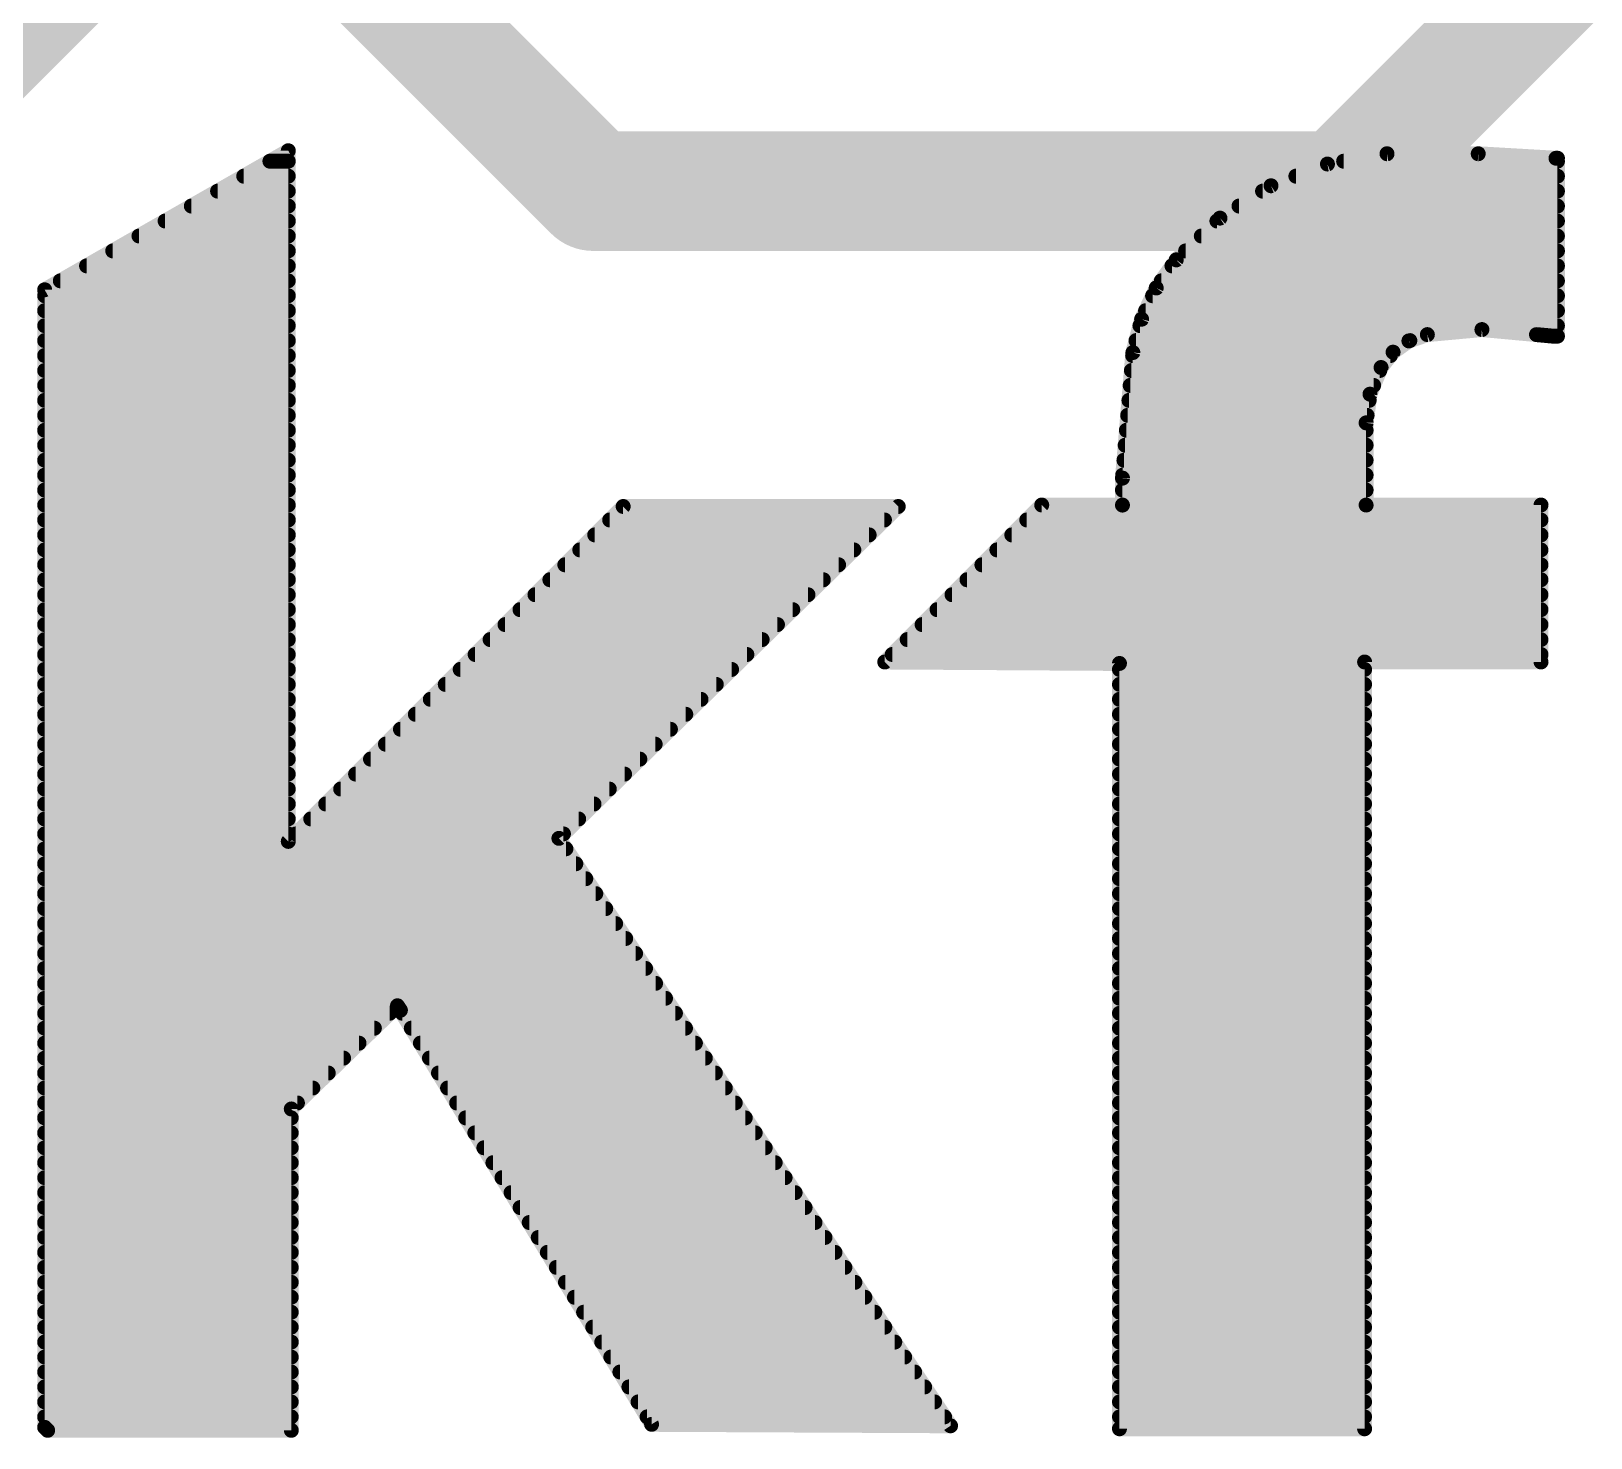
# Model space of a CAD drawing. Extents: x -6.3 to 44.5, y -10.2 to 43.3.
# Drawn here: x 23.81 to 26.46, y 38.522 to 40.912 of the extents above; entities that cross this region are included whole.
import ezdxf

# ---------------------------------------------------------------- set-up
doc = ezdxf.new("R2010")
doc.units = 0
doc.layers.add('21', color=41, linetype='CONTINUOUS')
doc.layers.add('22', color=40, linetype='CONTINUOUS')

msp = doc.modelspace()

# ---------------------------------------------------------------- linework, layer by layer
at = {"layer": '21', "const_width": 0.0254}
for points in [[(23.8328, 40.4724), (24.2468, 40.7086)], [(24.2468, 40.7086), (24.2468, 39.5351)], [(26.0125, 40.6861), (26.1137, 40.7035)], [(26.1137, 40.7035), (26.2687, 40.7035)], [(26.2687, 40.7035), (26.4008, 40.6959)], [(26.4008, 40.6959), (26.4033, 40.6959)], [(26.4033, 40.6959), (26.4033, 40.3936)], [(24.2156, 40.6908), (24.2468, 40.6908)], [(25.9166, 40.6491), (26.0125, 40.6861)], [(26.04, 40.6908), (26.4033, 40.6908)], [(24.1266, 40.64), (24.2468, 40.64)], [(24.1711, 40.6654), (24.2468, 40.6654)], [(25.8299, 40.5941), (25.9166, 40.6491)], [(25.9022, 40.64), (26.4033, 40.64)], [(25.9589, 40.6654), (26.4033, 40.6654)], [(24.082, 40.6146), (24.2468, 40.6146)], [(25.8622, 40.6146), (26.4033, 40.6146)], [(24.0375, 40.5892), (24.2468, 40.5892)], [(25.7556, 40.5232), (25.8299, 40.5941)], [(25.8247, 40.5892), (26.4033, 40.5892)], [(23.993, 40.5638), (24.2468, 40.5638)], [(25.7981, 40.5638), (26.4033, 40.5638)], [(23.9485, 40.5384), (24.2468, 40.5384)], [(25.7715, 40.5384), (26.4033, 40.5384)], [(23.904, 40.513), (24.2468, 40.513)], [(25.7216, 40.4755), (25.7556, 40.5232)], [(25.7483, 40.513), (26.4033, 40.513)], [(23.8594, 40.4876), (24.2468, 40.4876)], [(25.7302, 40.4876), (26.4033, 40.4876)], [(23.8328, 38.5394), (23.8328, 40.4724)], [(23.8328, 40.4622), (24.2468, 40.4622)], [(25.6967, 40.4224), (25.7216, 40.4755)], [(25.7154, 40.4622), (26.4033, 40.4622)], [(23.8328, 40.4368), (24.2468, 40.4368)], [(25.7035, 40.4368), (26.4033, 40.4368)], [(23.8328, 40.4114), (24.2468, 40.4114)], [(25.6819, 40.3657), (25.6967, 40.4224)], [(25.6939, 40.4114), (26.4033, 40.4114)], [(26.275, 40.4048), (26.1823, 40.3962)], [(26.3677, 40.3962), (26.275, 40.4048)], [(23.8328, 40.386), (24.2468, 40.386)], [(25.6872, 40.386), (26.1525, 40.386)], [(26.151, 40.3855), (26.124, 40.3663)], [(26.1823, 40.3962), (26.151, 40.3855)], [(26.3957, 40.3936), (26.3677, 40.3962)], [(26.4033, 40.3936), (26.3957, 40.3936)], [(23.8328, 40.3606), (24.2468, 40.3606)], [(25.6642, 40.1523), (25.6819, 40.3657)], [(25.6815, 40.3606), (26.1195, 40.3606)], [(26.124, 40.3663), (26.1036, 40.3403)], [(23.8328, 40.3352), (24.2468, 40.3352)], [(25.6794, 40.3352), (26.1015, 40.3352)], [(26.1036, 40.3403), (26.0848, 40.2949)], [(23.8328, 40.3098), (24.2468, 40.3098)], [(25.6773, 40.3098), (26.091, 40.3098)], [(26.0848, 40.2949), (26.0782, 40.2463)], [(23.8328, 40.2844), (24.2468, 40.2844)], [(25.6752, 40.2844), (26.0834, 40.2844)], [(23.8328, 40.259), (24.2468, 40.259)], [(25.673, 40.259), (26.0799, 40.259)], [(26.0782, 40.2463), (26.0782, 40.1066)], [(23.8328, 40.2336), (24.2468, 40.2336)], [(25.6709, 40.2336), (26.0782, 40.2336)], [(23.8328, 40.2082), (24.2468, 40.2082)], [(25.6688, 40.2082), (26.0782, 40.2082)], [(23.8328, 40.1828), (24.2468, 40.1828)], [(25.6667, 40.1828), (26.0782, 40.1828)], [(23.8328, 40.1574), (24.2468, 40.1574)], [(25.6642, 40.1066), (25.6642, 40.1523)], [(25.6646, 40.1574), (26.0782, 40.1574)], [(23.8328, 40.132), (24.2468, 40.132)], [(25.6642, 40.132), (26.0782, 40.132)], [(23.8328, 40.1066), (24.2468, 40.1066)], [(24.2468, 39.5351), (24.8158, 40.1041)], [(25.2832, 40.1041), (24.7066, 39.5402)], [(24.8158, 40.1041), (25.2832, 40.1041)], [(25.2603, 39.8399), (25.527, 40.1066)], [(25.527, 40.1066), (25.6642, 40.1066)], [(25.6642, 40.1066), (26.0782, 40.1066)], [(26.0782, 40.1066), (26.3754, 40.1066)], [(26.3754, 40.1066), (26.3754, 39.8399)], [(23.8328, 40.0812), (24.2468, 40.0812)], [(24.7929, 40.0812), (25.2598, 40.0812)], [(25.5016, 40.0812), (26.3754, 40.0812)], [(23.8328, 40.0558), (24.2468, 40.0558)], [(23.8328, 40.0304), (24.2468, 40.0304)], [(24.7421, 40.0304), (25.2078, 40.0304)], [(24.7675, 40.0558), (25.2338, 40.0558)], [(25.4508, 40.0304), (26.3754, 40.0304)], [(25.4762, 40.0558), (26.3754, 40.0558)], [(23.8328, 40.005), (24.2468, 40.005)], [(24.7167, 40.005), (25.1819, 40.005)], [(25.4254, 40.005), (26.3754, 40.005)], [(23.8328, 39.9796), (24.2468, 39.9796)], [(24.6913, 39.9796), (25.1559, 39.9796)], [(25.4, 39.9796), (26.3754, 39.9796)], [(23.8328, 39.9542), (24.2468, 39.9542)], [(24.6659, 39.9542), (25.1299, 39.9542)], [(25.3746, 39.9542), (26.3754, 39.9542)], [(23.8328, 39.9288), (24.2468, 39.9288)], [(24.6405, 39.9288), (25.104, 39.9288)], [(25.3492, 39.9288), (26.3754, 39.9288)], [(23.8328, 39.9034), (24.2468, 39.9034)], [(24.6151, 39.9034), (25.078, 39.9034)], [(25.3238, 39.9034), (26.3754, 39.9034)], [(23.8328, 39.878), (24.2468, 39.878)], [(24.5897, 39.878), (25.052, 39.878)], [(25.2984, 39.878), (26.3754, 39.878)], [(23.8328, 39.8526), (24.2468, 39.8526)], [(24.5643, 39.8526), (25.026, 39.8526)], [(25.273, 39.8526), (26.3754, 39.8526)], [(23.8328, 39.8272), (24.2468, 39.8272)], [(24.5389, 39.8272), (25.0001, 39.8272)], [(25.6591, 39.8374), (25.2603, 39.8399)], [(25.6591, 38.5369), (25.6591, 39.8374)], [(25.6591, 39.8272), (26.0756, 39.8272)], [(26.3754, 39.8399), (26.0756, 39.8399)], [(26.0756, 39.8399), (26.0756, 38.5369)], [(23.8328, 39.8018), (24.2468, 39.8018)], [(24.5135, 39.8018), (24.9741, 39.8018)], [(25.6591, 39.8018), (26.0756, 39.8018)], [(23.8328, 39.7764), (24.2468, 39.7764)], [(24.4881, 39.7764), (24.9481, 39.7764)], [(25.6591, 39.7764), (26.0756, 39.7764)], [(23.8328, 39.751), (24.2468, 39.751)], [(24.4627, 39.751), (24.9222, 39.751)], [(25.6591, 39.751), (26.0756, 39.751)], [(23.8328, 39.7256), (24.2468, 39.7256)], [(24.4373, 39.7256), (24.8962, 39.7256)], [(25.6591, 39.7256), (26.0756, 39.7256)], [(23.8328, 39.7002), (24.2468, 39.7002)], [(24.4119, 39.7002), (24.8702, 39.7002)], [(25.6591, 39.7002), (26.0756, 39.7002)], [(23.8328, 39.6748), (24.2468, 39.6748)], [(24.3865, 39.6748), (24.8442, 39.6748)], [(25.6591, 39.6748), (26.0756, 39.6748)], [(23.8328, 39.6494), (24.2468, 39.6494)], [(24.3611, 39.6494), (24.8183, 39.6494)], [(25.6591, 39.6494), (26.0756, 39.6494)], [(23.8328, 39.624), (24.2468, 39.624)], [(24.3357, 39.624), (24.7923, 39.624)], [(25.6591, 39.624), (26.0756, 39.624)], [(23.8328, 39.5986), (24.2468, 39.5986)], [(24.3103, 39.5986), (24.7663, 39.5986)], [(25.6591, 39.5986), (26.0756, 39.5986)], [(23.8328, 39.5732), (24.2468, 39.5732)], [(24.2849, 39.5732), (24.7403, 39.5732)], [(25.6591, 39.5732), (26.0756, 39.5732)], [(23.8328, 39.5478), (24.2468, 39.5478)], [(24.2595, 39.5478), (24.7144, 39.5478)], [(24.7066, 39.5402), (25.3721, 38.542)], [(25.6591, 39.5478), (26.0756, 39.5478)], [(23.8328, 39.5224), (24.7185, 39.5224)], [(25.6591, 39.5224), (26.0756, 39.5224)], [(23.8328, 39.497), (24.7354, 39.497)], [(25.6591, 39.497), (26.0756, 39.497)], [(23.8328, 39.4716), (24.7523, 39.4716)], [(25.6591, 39.4716), (26.0756, 39.4716)], [(23.8328, 39.4462), (24.7693, 39.4462)], [(23.8328, 39.4208), (24.7862, 39.4208)], [(25.6591, 39.4462), (26.0756, 39.4462)], [(25.6591, 39.4208), (26.0756, 39.4208)], [(23.8328, 39.3954), (24.8031, 39.3954)], [(25.6591, 39.3954), (26.0756, 39.3954)], [(23.8328, 39.37), (24.8201, 39.37)], [(25.6591, 39.37), (26.0756, 39.37)], [(23.8328, 39.3446), (24.837, 39.3446)], [(25.6591, 39.3446), (26.0756, 39.3446)], [(23.8328, 39.3192), (24.8539, 39.3192)], [(25.6591, 39.3192), (26.0756, 39.3192)], [(23.8328, 39.2938), (24.8709, 39.2938)], [(25.6591, 39.2938), (26.0756, 39.2938)], [(23.8328, 39.2684), (24.8878, 39.2684)], [(25.6591, 39.2684), (26.0756, 39.2684)], [(23.8328, 39.243), (24.4192, 39.243)], [(24.4323, 39.2557), (24.2519, 39.0804)], [(24.4373, 39.2481), (24.4323, 39.2557)], [(24.8641, 38.5445), (24.4373, 39.2481)], [(24.4404, 39.243), (24.9047, 39.243)], [(25.6591, 39.243), (26.0756, 39.243)], [(23.8328, 39.2176), (24.3931, 39.2176)], [(24.4558, 39.2176), (24.9217, 39.2176)], [(25.6591, 39.2176), (26.0756, 39.2176)], [(23.8328, 39.1922), (24.367, 39.1922)], [(24.4712, 39.1922), (24.9386, 39.1922)], [(25.6591, 39.1922), (26.0756, 39.1922)], [(23.8328, 39.1668), (24.3408, 39.1668)], [(24.4866, 39.1668), (24.9555, 39.1668)], [(25.6591, 39.1668), (26.0756, 39.1668)], [(23.8328, 39.1414), (24.3147, 39.1414)], [(24.502, 39.1414), (24.9725, 39.1414)], [(25.6591, 39.1414), (26.0756, 39.1414)], [(23.8328, 39.116), (24.2885, 39.116)], [(24.5174, 39.116), (24.9894, 39.116)], [(25.6591, 39.116), (26.0756, 39.116)], [(23.8328, 39.0906), (24.2624, 39.0906)], [(24.2519, 39.0804), (24.2519, 38.5343)], [(24.5328, 39.0906), (25.0063, 39.0906)], [(25.6591, 39.0906), (26.0756, 39.0906)], [(23.8328, 39.0652), (24.2519, 39.0652)], [(24.5482, 39.0652), (25.0233, 39.0652)], [(25.6591, 39.0652), (26.0756, 39.0652)], [(23.8328, 39.0398), (24.2519, 39.0398)], [(24.5637, 39.0398), (25.0402, 39.0398)], [(25.6591, 39.0398), (26.0756, 39.0398)], [(23.8328, 39.0144), (24.2519, 39.0144)], [(24.5791, 39.0144), (25.0572, 39.0144)], [(25.6591, 39.0144), (26.0756, 39.0144)], [(23.8328, 38.989), (24.2519, 38.989)], [(24.5945, 38.989), (25.0741, 38.989)], [(25.6591, 38.989), (26.0756, 38.989)], [(23.8328, 38.9636), (24.2519, 38.9636)], [(24.6099, 38.9636), (25.091, 38.9636)], [(25.6591, 38.9636), (26.0756, 38.9636)], [(23.8328, 38.9382), (24.2519, 38.9382)], [(24.6253, 38.9382), (25.108, 38.9382)], [(25.6591, 38.9382), (26.0756, 38.9382)], [(23.8328, 38.9128), (24.2519, 38.9128)], [(24.6407, 38.9128), (25.1249, 38.9128)], [(25.6591, 38.9128), (26.0756, 38.9128)], [(23.8328, 38.8874), (24.2519, 38.8874)], [(24.6561, 38.8874), (25.1418, 38.8874)], [(25.6591, 38.8874), (26.0756, 38.8874)], [(23.8328, 38.862), (24.2519, 38.862)], [(24.6715, 38.862), (25.1588, 38.862)], [(25.6591, 38.862), (26.0756, 38.862)], [(23.8328, 38.8366), (24.2519, 38.8366)], [(23.8328, 38.8112), (24.2519, 38.8112)], [(24.6869, 38.8366), (25.1757, 38.8366)], [(24.7023, 38.8112), (25.1926, 38.8112)], [(25.6591, 38.8366), (26.0756, 38.8366)], [(25.6591, 38.8112), (26.0756, 38.8112)], [(23.8328, 38.7858), (24.2519, 38.7858)], [(24.7177, 38.7858), (25.2096, 38.7858)], [(25.6591, 38.7858), (26.0756, 38.7858)], [(23.8328, 38.7604), (24.2519, 38.7604)], [(24.7331, 38.7604), (25.2265, 38.7604)], [(25.6591, 38.7604), (26.0756, 38.7604)], [(23.8328, 38.735), (24.2519, 38.735)], [(24.7485, 38.735), (25.2434, 38.735)], [(25.6591, 38.735), (26.0756, 38.735)], [(23.8328, 38.7096), (24.2519, 38.7096)], [(24.764, 38.7096), (25.2604, 38.7096)], [(25.6591, 38.7096), (26.0756, 38.7096)], [(23.8328, 38.6842), (24.2519, 38.6842)], [(24.7794, 38.6842), (25.2773, 38.6842)], [(25.6591, 38.6842), (26.0756, 38.6842)], [(23.8328, 38.6588), (24.2519, 38.6588)], [(24.7948, 38.6588), (25.2942, 38.6588)], [(25.6591, 38.6588), (26.0756, 38.6588)], [(23.8328, 38.6334), (24.2519, 38.6334)], [(24.8102, 38.6334), (25.3112, 38.6334)], [(25.6591, 38.6334), (26.0756, 38.6334)], [(23.8328, 38.608), (24.2519, 38.608)], [(24.8256, 38.608), (25.3281, 38.608)], [(25.6591, 38.608), (26.0756, 38.608)], [(23.8328, 38.5826), (24.2519, 38.5826)], [(24.841, 38.5826), (25.345, 38.5826)], [(25.6591, 38.5826), (26.0756, 38.5826)], [(23.8328, 38.5572), (24.2519, 38.5572)], [(24.8564, 38.5572), (25.362, 38.5572)], [(25.6591, 38.5572), (26.0756, 38.5572)], [(23.8379, 38.5343), (23.8328, 38.5394)], [(24.2519, 38.5343), (23.8379, 38.5343)], [(25.3721, 38.542), (24.8641, 38.5445)], [(26.0756, 38.5369), (25.6591, 38.5369)]]:
    msp.add_lwpolyline(points, dxfattribs=at)
at = {"layer": '21', "const_width": 0.0127}
for points in [[(24.2532, 40.7086, 1), (24.2404, 40.7086)], [(24.2499, 40.7031, 1), (24.2437, 40.7141)], [(26.1137, 40.7099, 1), (26.1137, 40.6972)], [(26.1148, 40.6972, 1), (26.1126, 40.7098)], [(26.2691, 40.7098, 1), (26.2683, 40.6972)], [(26.2687, 40.6972, 1), (26.2687, 40.7099)], [(26.4008, 40.7022, 1), (26.4008, 40.6896)], [(26.4097, 40.6959, 1), (26.397, 40.6959)], [(26.4004, 40.6896, 1), (26.4012, 40.7022)], [(26.4033, 40.6896, 1), (26.4033, 40.7022)], [(24.2156, 40.6972, 1), (24.2156, 40.6845)], [(24.2468, 40.6845, 1), (24.2468, 40.6972)], [(26.0114, 40.6923, 1), (26.0136, 40.6798)], [(26.0148, 40.6801, 1), (26.0102, 40.692)], [(26.04, 40.6972, 1), (26.04, 40.6845)], [(26.4033, 40.6845, 1), (26.4033, 40.6972)], [(24.1266, 40.6463, 1), (24.1266, 40.6337)], [(24.1711, 40.6718, 1), (24.1711, 40.6591)], [(24.2468, 40.6591, 1), (24.2468, 40.6718)], [(24.2468, 40.6337, 1), (24.2468, 40.6463)], [(25.9022, 40.6463, 1), (25.9022, 40.6337)], [(25.9144, 40.6551, 1), (25.9189, 40.6432)], [(25.92, 40.6438, 1), (25.9132, 40.6545)], [(25.9589, 40.6718, 1), (25.9589, 40.6591)], [(26.4033, 40.6591, 1), (26.4033, 40.6718)], [(26.4033, 40.6337, 1), (26.4033, 40.6463)], [(24.082, 40.621, 1), (24.082, 40.6083)], [(24.2468, 40.6083, 1), (24.2468, 40.621)], [(25.8622, 40.621, 1), (25.8622, 40.6083)], [(26.4033, 40.6083, 1), (26.4033, 40.621)], [(24.0375, 40.5956, 1), (24.0375, 40.5829)], [(24.2468, 40.5829, 1), (24.2468, 40.5956)], [(25.8247, 40.5956, 1), (25.8247, 40.5829)], [(25.8265, 40.5995, 1), (25.8333, 40.5888)], [(25.8343, 40.5895, 1), (25.8255, 40.5987)], [(26.4033, 40.5829, 1), (26.4033, 40.5956)], [(23.993, 40.5701, 1), (23.993, 40.5575)], [(24.2468, 40.5575, 1), (24.2468, 40.5701)], [(25.7981, 40.5701, 1), (25.7981, 40.5575)], [(26.4033, 40.5575, 1), (26.4033, 40.5701)], [(23.9485, 40.5448, 1), (23.9485, 40.5321)], [(24.2468, 40.5321, 1), (24.2468, 40.5448)], [(25.7715, 40.5448, 1), (25.7715, 40.5321)], [(26.4033, 40.5321, 1), (26.4033, 40.5448)], [(23.904, 40.5194, 1), (23.904, 40.5067)], [(24.2468, 40.5067, 1), (24.2468, 40.5194)], [(25.7483, 40.5194, 1), (25.7483, 40.5067)], [(25.7512, 40.5278, 1), (25.76, 40.5186)], [(25.7608, 40.5195, 1), (25.7504, 40.5269)], [(26.4033, 40.5067, 1), (26.4033, 40.5194)], [(23.8594, 40.4939, 1), (23.8594, 40.4813)], [(24.2468, 40.4813, 1), (24.2468, 40.4939)], [(25.7302, 40.4939, 1), (25.7302, 40.4813)], [(26.4033, 40.4813, 1), (26.4033, 40.4939)], [(23.8392, 40.4724, 1), (23.8265, 40.4724)], [(23.8297, 40.4779, 1), (23.8359, 40.4669)], [(23.8328, 40.4686, 1), (23.8328, 40.4559)], [(24.2468, 40.4559, 1), (24.2468, 40.4686)], [(25.7154, 40.4686, 1), (25.7154, 40.4559)], [(25.7164, 40.4792, 1), (25.7268, 40.4718)], [(25.7273, 40.4728, 1), (25.7158, 40.4782)], [(26.4033, 40.4559, 1), (26.4033, 40.4686)], [(23.8328, 40.4432, 1), (23.8328, 40.4305)], [(24.2468, 40.4305, 1), (24.2468, 40.4432)], [(25.7035, 40.4432, 1), (25.7035, 40.4305)], [(26.4033, 40.4305, 1), (26.4033, 40.4432)], [(23.8328, 40.4177, 1), (23.8328, 40.4051)], [(24.2468, 40.4051, 1), (24.2468, 40.4177)], [(25.6939, 40.4177, 1), (25.6939, 40.4051)], [(25.691, 40.4251, 1), (25.7025, 40.4197)], [(25.7029, 40.4208, 1), (25.6906, 40.424)], [(26.2756, 40.4111, 1), (26.2744, 40.3985)], [(26.2756, 40.3985, 1), (26.2744, 40.4111)], [(26.4033, 40.4051, 1), (26.4033, 40.4177)], [(23.8328, 40.3924, 1), (23.8328, 40.3797)], [(24.2468, 40.3797, 1), (24.2468, 40.3924)], [(25.6872, 40.3924, 1), (25.6872, 40.3797)], [(26.1489, 40.3915, 1), (26.153, 40.3795)], [(26.1547, 40.3803, 1), (26.1473, 40.3907)], [(26.1525, 40.3797, 1), (26.1525, 40.3924)], [(26.1817, 40.4025, 1), (26.1829, 40.3899)], [(26.1844, 40.3902, 1), (26.1802, 40.4022)], [(26.3683, 40.4025, 1), (26.3671, 40.3899)], [(26.3671, 40.3899, 1), (26.3683, 40.4025)], [(26.3957, 40.3999, 1), (26.3957, 40.3873)], [(26.3951, 40.3873, 1), (26.3963, 40.3999)], [(26.397, 40.3936, 1), (26.4097, 40.3936)], [(26.4033, 40.3873, 1), (26.4033, 40.3999)], [(23.8328, 40.367, 1), (23.8328, 40.3543)], [(24.2468, 40.3543, 1), (24.2468, 40.367)], [(25.6815, 40.367, 1), (25.6815, 40.3543)], [(25.6882, 40.3652, 1), (25.6756, 40.3662)], [(25.6758, 40.3673, 1), (25.688, 40.3641)], [(26.1203, 40.3715, 1), (26.1277, 40.3612)], [(26.129, 40.3624, 1), (26.119, 40.3703)], [(26.1195, 40.3543, 1), (26.1195, 40.367)], [(23.8328, 40.3415, 1), (23.8328, 40.3289)], [(24.2468, 40.3289, 1), (24.2468, 40.3415)], [(25.6794, 40.3415, 1), (25.6794, 40.3289)], [(26.0986, 40.3442, 1), (26.1086, 40.3364)], [(26.1095, 40.3379, 1), (26.0977, 40.3427)], [(26.1015, 40.3289, 1), (26.1015, 40.3415)], [(23.8328, 40.3162, 1), (23.8328, 40.3035)], [(24.2468, 40.3035, 1), (24.2468, 40.3162)], [(25.6773, 40.3162, 1), (25.6773, 40.3035)], [(26.0911, 40.2941, 1), (26.0785, 40.2958)], [(26.091, 40.3035, 1), (26.091, 40.3162)], [(23.8328, 40.2908, 1), (23.8328, 40.2781)], [(24.2468, 40.2781, 1), (24.2468, 40.2908)], [(25.6752, 40.2908, 1), (25.6752, 40.2781)], [(26.079, 40.2974, 1), (26.0907, 40.2925)], [(26.0834, 40.2781, 1), (26.0834, 40.2908)], [(23.8328, 40.2653, 1), (23.8328, 40.2527)], [(24.2468, 40.2527, 1), (24.2468, 40.2653)], [(25.673, 40.2653, 1), (25.673, 40.2527)], [(26.0846, 40.2463, 1), (26.0719, 40.2463)], [(26.0799, 40.2527, 1), (26.0799, 40.2653)], [(23.8328, 40.24, 1), (23.8328, 40.2273)], [(24.2468, 40.2273, 1), (24.2468, 40.24)], [(25.6709, 40.24, 1), (25.6709, 40.2273)], [(26.0719, 40.2472, 1), (26.0845, 40.2454)], [(26.0782, 40.2273, 1), (26.0782, 40.24)], [(23.8328, 40.2146, 1), (23.8328, 40.2019)], [(24.2468, 40.2019, 1), (24.2468, 40.2146)], [(25.6688, 40.2146, 1), (25.6688, 40.2019)], [(26.0782, 40.2019, 1), (26.0782, 40.2146)], [(23.8328, 40.1891, 1), (23.8328, 40.1765)], [(24.2468, 40.1765, 1), (24.2468, 40.1891)], [(25.6667, 40.1891, 1), (25.6667, 40.1765)], [(26.0782, 40.1765, 1), (26.0782, 40.1891)], [(23.8328, 40.1638, 1), (23.8328, 40.1511)], [(24.2468, 40.1511, 1), (24.2468, 40.1638)], [(25.6706, 40.1523, 1), (25.6578, 40.1523)], [(25.6579, 40.1528, 1), (25.6705, 40.1518)], [(25.6646, 40.1638, 1), (25.6646, 40.1511)], [(26.0782, 40.1511, 1), (26.0782, 40.1638)], [(23.8328, 40.1384, 1), (23.8328, 40.1257)], [(24.2468, 40.1257, 1), (24.2468, 40.1384)], [(25.6642, 40.1384, 1), (25.6642, 40.1257)], [(26.0782, 40.1257, 1), (26.0782, 40.1384)], [(23.8328, 40.1129, 1), (23.8328, 40.1003)], [(24.2468, 40.1003, 1), (24.2468, 40.1129)], [(24.8158, 40.1105, 1), (24.8158, 40.0978)], [(24.8203, 40.0996, 1), (24.8113, 40.1086)], [(25.2876, 40.0996, 1), (25.2788, 40.1086)], [(25.2832, 40.0978, 1), (25.2832, 40.1105)], [(25.527, 40.1129, 1), (25.527, 40.1003)], [(25.5315, 40.1021, 1), (25.5225, 40.1111)], [(25.6642, 40.1129, 1), (25.6642, 40.1003)], [(25.6578, 40.1066, 1), (25.6706, 40.1066)], [(25.6642, 40.1003, 1), (25.6642, 40.1129)], [(26.0782, 40.1129, 1), (26.0782, 40.1003)], [(26.0719, 40.1066, 1), (26.0846, 40.1066)], [(26.0782, 40.1003, 1), (26.0782, 40.1129)], [(26.3818, 40.1066, 1), (26.3691, 40.1066)], [(26.3754, 40.1003, 1), (26.3754, 40.1129)], [(23.8328, 40.0876, 1), (23.8328, 40.0749)], [(24.2468, 40.0749, 1), (24.2468, 40.0876)], [(24.7929, 40.0876, 1), (24.7929, 40.0749)], [(25.2598, 40.0749, 1), (25.2598, 40.0876)], [(25.5016, 40.0876, 1), (25.5016, 40.0749)], [(26.3754, 40.0749, 1), (26.3754, 40.0876)], [(23.8328, 40.0622, 1), (23.8328, 40.0495)], [(23.8328, 40.0367, 1), (23.8328, 40.0241)], [(24.2468, 40.0495, 1), (24.2468, 40.0622)], [(24.2468, 40.0241, 1), (24.2468, 40.0367)], [(24.7421, 40.0367, 1), (24.7421, 40.0241)], [(24.7675, 40.0622, 1), (24.7675, 40.0495)], [(25.2078, 40.0241, 1), (25.2078, 40.0367)], [(25.2338, 40.0495, 1), (25.2338, 40.0622)], [(25.4508, 40.0367, 1), (25.4508, 40.0241)], [(25.4762, 40.0622, 1), (25.4762, 40.0495)], [(26.3754, 40.0495, 1), (26.3754, 40.0622)], [(26.3754, 40.0241, 1), (26.3754, 40.0367)], [(23.8328, 40.0114, 1), (23.8328, 39.9987)], [(24.2468, 39.9987, 1), (24.2468, 40.0114)], [(24.7167, 40.0114, 1), (24.7167, 39.9987)], [(25.1819, 39.9987, 1), (25.1819, 40.0114)], [(25.4254, 40.0114, 1), (25.4254, 39.9987)], [(26.3754, 39.9987, 1), (26.3754, 40.0114)], [(23.8328, 39.986, 1), (23.8328, 39.9733)], [(24.2468, 39.9733, 1), (24.2468, 39.986)], [(24.6913, 39.986, 1), (24.6913, 39.9733)], [(25.1559, 39.9733, 1), (25.1559, 39.986)], [(25.4, 39.986, 1), (25.4, 39.9733)], [(26.3754, 39.9733, 1), (26.3754, 39.986)], [(23.8328, 39.9605, 1), (23.8328, 39.9479)], [(24.2468, 39.9479, 1), (24.2468, 39.9605)], [(24.6659, 39.9605, 1), (24.6659, 39.9479)], [(25.1299, 39.9479, 1), (25.1299, 39.9605)], [(25.3746, 39.9605, 1), (25.3746, 39.9479)], [(26.3754, 39.9479, 1), (26.3754, 39.9605)], [(23.8328, 39.9352, 1), (23.8328, 39.9225)], [(24.2468, 39.9225, 1), (24.2468, 39.9352)], [(24.6405, 39.9352, 1), (24.6405, 39.9225)], [(25.104, 39.9225, 1), (25.104, 39.9352)], [(25.3492, 39.9352, 1), (25.3492, 39.9225)], [(26.3754, 39.9225, 1), (26.3754, 39.9352)], [(23.8328, 39.9098, 1), (23.8328, 39.8971)], [(24.2468, 39.8971, 1), (24.2468, 39.9098)], [(24.6151, 39.9098, 1), (24.6151, 39.8971)], [(25.078, 39.8971, 1), (25.078, 39.9098)], [(25.3238, 39.9098, 1), (25.3238, 39.8971)], [(26.3754, 39.8971, 1), (26.3754, 39.9098)], [(23.8328, 39.8843, 1), (23.8328, 39.8717)], [(24.2468, 39.8717, 1), (24.2468, 39.8843)], [(24.5897, 39.8843, 1), (24.5897, 39.8717)], [(25.052, 39.8717, 1), (25.052, 39.8843)], [(25.2984, 39.8843, 1), (25.2984, 39.8717)], [(26.3754, 39.8717, 1), (26.3754, 39.8843)], [(23.8328, 39.859, 1), (23.8328, 39.8463)], [(24.2468, 39.8463, 1), (24.2468, 39.859)], [(24.5643, 39.859, 1), (24.5643, 39.8463)], [(25.026, 39.8463, 1), (25.026, 39.859)], [(25.273, 39.859, 1), (25.273, 39.8463)], [(26.3754, 39.8463, 1), (26.3754, 39.859)], [(23.8328, 39.8336, 1), (23.8328, 39.8209)], [(24.2468, 39.8209, 1), (24.2468, 39.8336)], [(24.5389, 39.8336, 1), (24.5389, 39.8209)], [(25.0001, 39.8209, 1), (25.0001, 39.8336)], [(25.2603, 39.8462, 1), (25.2603, 39.8336)], [(25.2558, 39.8444, 1), (25.2648, 39.8354)], [(25.6655, 39.8374, 1), (25.6528, 39.8374)], [(25.6591, 39.8336, 1), (25.6591, 39.8209)], [(25.6591, 39.8311, 1), (25.6591, 39.8437)], [(26.0756, 39.8462, 1), (26.0756, 39.8336)], [(26.082, 39.8399, 1), (26.0693, 39.8399)], [(26.0756, 39.8209, 1), (26.0756, 39.8336)], [(26.3691, 39.8399, 1), (26.3818, 39.8399)], [(26.3754, 39.8336, 1), (26.3754, 39.8462)], [(23.8328, 39.8081, 1), (23.8328, 39.7955)], [(24.2468, 39.7955, 1), (24.2468, 39.8081)], [(24.5135, 39.8081, 1), (24.5135, 39.7955)], [(24.9741, 39.7955, 1), (24.9741, 39.8081)], [(25.6591, 39.8081, 1), (25.6591, 39.7955)], [(26.0756, 39.7955, 1), (26.0756, 39.8081)], [(23.8328, 39.7828, 1), (23.8328, 39.7701)], [(24.2468, 39.7701, 1), (24.2468, 39.7828)], [(24.4881, 39.7828, 1), (24.4881, 39.7701)], [(24.9481, 39.7701, 1), (24.9481, 39.7828)], [(25.6591, 39.7828, 1), (25.6591, 39.7701)], [(26.0756, 39.7701, 1), (26.0756, 39.7828)], [(23.8328, 39.7574, 1), (23.8328, 39.7447)], [(24.2468, 39.7447, 1), (24.2468, 39.7574)], [(24.4627, 39.7574, 1), (24.4627, 39.7447)], [(24.9222, 39.7447, 1), (24.9222, 39.7574)], [(25.6591, 39.7574, 1), (25.6591, 39.7447)], [(26.0756, 39.7447, 1), (26.0756, 39.7574)], [(23.8328, 39.7319, 1), (23.8328, 39.7193)], [(24.2468, 39.7193, 1), (24.2468, 39.7319)], [(24.4373, 39.7319, 1), (24.4373, 39.7193)], [(24.8962, 39.7193, 1), (24.8962, 39.7319)], [(25.6591, 39.7319, 1), (25.6591, 39.7193)], [(26.0756, 39.7193, 1), (26.0756, 39.7319)], [(23.8328, 39.7066, 1), (23.8328, 39.6939)], [(24.2468, 39.6939, 1), (24.2468, 39.7066)], [(24.4119, 39.7066, 1), (24.4119, 39.6939)], [(24.8702, 39.6939, 1), (24.8702, 39.7066)], [(25.6591, 39.7066, 1), (25.6591, 39.6939)], [(26.0756, 39.6939, 1), (26.0756, 39.7066)], [(23.8328, 39.6812, 1), (23.8328, 39.6685)], [(24.2468, 39.6685, 1), (24.2468, 39.6812)], [(24.3865, 39.6812, 1), (24.3865, 39.6685)], [(24.8442, 39.6685, 1), (24.8442, 39.6812)], [(25.6591, 39.6812, 1), (25.6591, 39.6685)], [(26.0756, 39.6685, 1), (26.0756, 39.6812)], [(23.8328, 39.6557, 1), (23.8328, 39.6431)], [(24.2468, 39.6431, 1), (24.2468, 39.6557)], [(24.3611, 39.6557, 1), (24.3611, 39.6431)], [(24.8183, 39.6431, 1), (24.8183, 39.6557)], [(25.6591, 39.6557, 1), (25.6591, 39.6431)], [(26.0756, 39.6431, 1), (26.0756, 39.6557)], [(23.8328, 39.6303, 1), (23.8328, 39.6177)], [(24.2468, 39.6177, 1), (24.2468, 39.6303)], [(24.3357, 39.6303, 1), (24.3357, 39.6177)], [(24.7923, 39.6177, 1), (24.7923, 39.6303)], [(25.6591, 39.6303, 1), (25.6591, 39.6177)], [(26.0756, 39.6177, 1), (26.0756, 39.6303)], [(23.8328, 39.605, 1), (23.8328, 39.5923)], [(24.2468, 39.5923, 1), (24.2468, 39.605)], [(24.3103, 39.605, 1), (24.3103, 39.5923)], [(24.7663, 39.5923, 1), (24.7663, 39.605)], [(25.6591, 39.605, 1), (25.6591, 39.5923)], [(26.0756, 39.5923, 1), (26.0756, 39.605)], [(23.8328, 39.5795, 1), (23.8328, 39.5669)], [(24.2468, 39.5669, 1), (24.2468, 39.5795)], [(24.2849, 39.5795, 1), (24.2849, 39.5669)], [(24.7403, 39.5669, 1), (24.7403, 39.5795)], [(25.6591, 39.5795, 1), (25.6591, 39.5669)], [(26.0756, 39.5669, 1), (26.0756, 39.5795)], [(23.8328, 39.5541, 1), (23.8328, 39.5415)], [(24.2404, 39.5351, 1), (24.2532, 39.5351)], [(24.2423, 39.5396, 1), (24.2513, 39.5306)], [(24.2468, 39.5415, 1), (24.2468, 39.5541)], [(24.2595, 39.5541, 1), (24.2595, 39.5415)], [(24.7119, 39.5437, 1), (24.7013, 39.5367)], [(24.7022, 39.5447, 1), (24.711, 39.5357)], [(24.7144, 39.5415, 1), (24.7144, 39.5541)], [(25.6591, 39.5541, 1), (25.6591, 39.5415)], [(26.0756, 39.5415, 1), (26.0756, 39.5541)], [(23.8328, 39.5288, 1), (23.8328, 39.5161)], [(24.7185, 39.5161, 1), (24.7185, 39.5288)], [(25.6591, 39.5288, 1), (25.6591, 39.5161)], [(26.0756, 39.5161, 1), (26.0756, 39.5288)], [(23.8328, 39.5033, 1), (23.8328, 39.4907)], [(24.7354, 39.4907, 1), (24.7354, 39.5033)], [(25.6591, 39.5033, 1), (25.6591, 39.4907)], [(26.0756, 39.4907, 1), (26.0756, 39.5033)], [(23.8328, 39.4779, 1), (23.8328, 39.4653)], [(24.7523, 39.4653, 1), (24.7523, 39.4779)], [(25.6591, 39.4779, 1), (25.6591, 39.4653)], [(26.0756, 39.4653, 1), (26.0756, 39.4779)], [(23.8328, 39.4526, 1), (23.8328, 39.4399)], [(23.8328, 39.4271, 1), (23.8328, 39.4145)], [(24.7693, 39.4399, 1), (24.7693, 39.4526)], [(24.7862, 39.4145, 1), (24.7862, 39.4271)], [(25.6591, 39.4526, 1), (25.6591, 39.4399)], [(25.6591, 39.4271, 1), (25.6591, 39.4145)], [(26.0756, 39.4399, 1), (26.0756, 39.4526)], [(26.0756, 39.4145, 1), (26.0756, 39.4271)], [(23.8328, 39.4017, 1), (23.8328, 39.3891)], [(24.8031, 39.3891, 1), (24.8031, 39.4017)], [(25.6591, 39.4017, 1), (25.6591, 39.3891)], [(26.0756, 39.3891, 1), (26.0756, 39.4017)], [(23.8328, 39.3764, 1), (23.8328, 39.3637)], [(24.8201, 39.3637, 1), (24.8201, 39.3764)], [(25.6591, 39.3764, 1), (25.6591, 39.3637)], [(26.0756, 39.3637, 1), (26.0756, 39.3764)], [(23.8328, 39.3509, 1), (23.8328, 39.3383)], [(24.837, 39.3383, 1), (24.837, 39.3509)], [(25.6591, 39.3509, 1), (25.6591, 39.3383)], [(26.0756, 39.3383, 1), (26.0756, 39.3509)], [(23.8328, 39.3255, 1), (23.8328, 39.3129)], [(24.8539, 39.3129, 1), (24.8539, 39.3255)], [(25.6591, 39.3255, 1), (25.6591, 39.3129)], [(26.0756, 39.3129, 1), (26.0756, 39.3255)], [(23.8328, 39.3002, 1), (23.8328, 39.2875)], [(24.8709, 39.2875, 1), (24.8709, 39.3002)], [(25.6591, 39.3002, 1), (25.6591, 39.2875)], [(26.0756, 39.2875, 1), (26.0756, 39.3002)], [(23.8328, 39.2747, 1), (23.8328, 39.2621)], [(24.8878, 39.2621, 1), (24.8878, 39.2747)], [(25.6591, 39.2747, 1), (25.6591, 39.2621)], [(26.0756, 39.2621, 1), (26.0756, 39.2747)], [(23.8328, 39.2493, 1), (23.8328, 39.2367)], [(24.4192, 39.2367, 1), (24.4192, 39.2493)], [(24.4376, 39.2592, 1), (24.427, 39.2522)], [(24.4367, 39.2511, 1), (24.4279, 39.2603)], [(24.4427, 39.2514, 1), (24.4319, 39.2448)], [(24.432, 39.2446, 1), (24.4426, 39.2516)], [(24.4404, 39.2493, 1), (24.4404, 39.2367)], [(24.9047, 39.2367, 1), (24.9047, 39.2493)], [(25.6591, 39.2493, 1), (25.6591, 39.2367)], [(26.0756, 39.2367, 1), (26.0756, 39.2493)], [(23.8328, 39.224, 1), (23.8328, 39.2113)], [(24.3931, 39.2113, 1), (24.3931, 39.224)], [(24.4558, 39.224, 1), (24.4558, 39.2113)], [(24.9217, 39.2113, 1), (24.9217, 39.224)], [(25.6591, 39.224, 1), (25.6591, 39.2113)], [(26.0756, 39.2113, 1), (26.0756, 39.224)], [(23.8328, 39.1985, 1), (23.8328, 39.1859)], [(24.367, 39.1859, 1), (24.367, 39.1985)], [(24.4712, 39.1985, 1), (24.4712, 39.1859)], [(24.9386, 39.1859, 1), (24.9386, 39.1985)], [(25.6591, 39.1985, 1), (25.6591, 39.1859)], [(26.0756, 39.1859, 1), (26.0756, 39.1985)], [(23.8328, 39.1731, 1), (23.8328, 39.1605)], [(24.3408, 39.1605, 1), (24.3408, 39.1731)], [(24.4866, 39.1731, 1), (24.4866, 39.1605)], [(24.9555, 39.1605, 1), (24.9555, 39.1731)], [(25.6591, 39.1731, 1), (25.6591, 39.1605)], [(26.0756, 39.1605, 1), (26.0756, 39.1731)], [(23.8328, 39.1478, 1), (23.8328, 39.1351)], [(24.3147, 39.1351, 1), (24.3147, 39.1478)], [(24.502, 39.1478, 1), (24.502, 39.1351)], [(24.9725, 39.1351, 1), (24.9725, 39.1478)], [(25.6591, 39.1478, 1), (25.6591, 39.1351)], [(26.0756, 39.1351, 1), (26.0756, 39.1478)], [(23.8328, 39.1223, 1), (23.8328, 39.1097)], [(24.2885, 39.1097, 1), (24.2885, 39.1223)], [(24.5174, 39.1223, 1), (24.5174, 39.1097)], [(24.9894, 39.1097, 1), (24.9894, 39.1223)], [(25.6591, 39.1223, 1), (25.6591, 39.1097)], [(26.0756, 39.1097, 1), (26.0756, 39.1223)], [(23.8328, 39.0969, 1), (23.8328, 39.0843)], [(24.2475, 39.085, 1), (24.2563, 39.0758)], [(24.2583, 39.0804, 1), (24.2456, 39.0804)], [(24.2624, 39.0843, 1), (24.2624, 39.0969)], [(24.5328, 39.0969, 1), (24.5328, 39.0843)], [(25.0063, 39.0843, 1), (25.0063, 39.0969)], [(25.6591, 39.0969, 1), (25.6591, 39.0843)], [(26.0756, 39.0843, 1), (26.0756, 39.0969)], [(23.8328, 39.0716, 1), (23.8328, 39.0589)], [(24.2519, 39.0589, 1), (24.2519, 39.0716)], [(24.5482, 39.0716, 1), (24.5482, 39.0589)], [(25.0233, 39.0589, 1), (25.0233, 39.0716)], [(25.6591, 39.0716, 1), (25.6591, 39.0589)], [(26.0756, 39.0589, 1), (26.0756, 39.0716)], [(23.8328, 39.0461, 1), (23.8328, 39.0335)], [(24.2519, 39.0335, 1), (24.2519, 39.0461)], [(24.5637, 39.0461, 1), (24.5637, 39.0335)], [(25.0402, 39.0335, 1), (25.0402, 39.0461)], [(25.6591, 39.0461, 1), (25.6591, 39.0335)], [(26.0756, 39.0335, 1), (26.0756, 39.0461)], [(23.8328, 39.0207, 1), (23.8328, 39.0081)], [(24.2519, 39.0081, 1), (24.2519, 39.0207)], [(24.5791, 39.0207, 1), (24.5791, 39.0081)], [(25.0572, 39.0081, 1), (25.0572, 39.0207)], [(25.6591, 39.0207, 1), (25.6591, 39.0081)], [(26.0756, 39.0081, 1), (26.0756, 39.0207)], [(23.8328, 38.9954, 1), (23.8328, 38.9827)], [(24.2519, 38.9827, 1), (24.2519, 38.9954)], [(24.5945, 38.9954, 1), (24.5945, 38.9827)], [(25.0741, 38.9827, 1), (25.0741, 38.9954)], [(25.6591, 38.9954, 1), (25.6591, 38.9827)], [(26.0756, 38.9827, 1), (26.0756, 38.9954)], [(23.8328, 38.9699, 1), (23.8328, 38.9573)], [(24.2519, 38.9573, 1), (24.2519, 38.9699)], [(24.6099, 38.9699, 1), (24.6099, 38.9573)], [(25.091, 38.9573, 1), (25.091, 38.9699)], [(25.6591, 38.9699, 1), (25.6591, 38.9573)], [(26.0756, 38.9573, 1), (26.0756, 38.9699)], [(23.8328, 38.9445, 1), (23.8328, 38.9319)], [(24.2519, 38.9319, 1), (24.2519, 38.9445)], [(24.6253, 38.9445, 1), (24.6253, 38.9319)], [(25.108, 38.9319, 1), (25.108, 38.9445)], [(25.6591, 38.9445, 1), (25.6591, 38.9319)], [(26.0756, 38.9319, 1), (26.0756, 38.9445)], [(23.8328, 38.9192, 1), (23.8328, 38.9065)], [(24.2519, 38.9065, 1), (24.2519, 38.9192)], [(24.6407, 38.9192, 1), (24.6407, 38.9065)], [(25.1249, 38.9065, 1), (25.1249, 38.9192)], [(25.6591, 38.9192, 1), (25.6591, 38.9065)], [(26.0756, 38.9065, 1), (26.0756, 38.9192)], [(23.8328, 38.8937, 1), (23.8328, 38.8811)], [(24.2519, 38.8811, 1), (24.2519, 38.8937)], [(24.6561, 38.8937, 1), (24.6561, 38.8811)], [(25.1418, 38.8811, 1), (25.1418, 38.8937)], [(25.6591, 38.8937, 1), (25.6591, 38.8811)], [(26.0756, 38.8811, 1), (26.0756, 38.8937)], [(23.8328, 38.8683, 1), (23.8328, 38.8557)], [(24.2519, 38.8557, 1), (24.2519, 38.8683)], [(24.6715, 38.8683, 1), (24.6715, 38.8557)], [(25.1588, 38.8557, 1), (25.1588, 38.8683)], [(25.6591, 38.8683, 1), (25.6591, 38.8557)], [(26.0756, 38.8557, 1), (26.0756, 38.8683)], [(23.8328, 38.843, 1), (23.8328, 38.8303)], [(23.8328, 38.8175, 1), (23.8328, 38.8049)], [(24.2519, 38.8303, 1), (24.2519, 38.843)], [(24.2519, 38.8049, 1), (24.2519, 38.8175)], [(24.6869, 38.843, 1), (24.6869, 38.8303)], [(24.7023, 38.8175, 1), (24.7023, 38.8049)], [(25.1757, 38.8303, 1), (25.1757, 38.843)], [(25.1926, 38.8049, 1), (25.1926, 38.8175)], [(25.6591, 38.843, 1), (25.6591, 38.8303)], [(25.6591, 38.8175, 1), (25.6591, 38.8049)], [(26.0756, 38.8303, 1), (26.0756, 38.843)], [(26.0756, 38.8049, 1), (26.0756, 38.8175)], [(23.8328, 38.7921, 1), (23.8328, 38.7795)], [(24.2519, 38.7795, 1), (24.2519, 38.7921)], [(24.7177, 38.7921, 1), (24.7177, 38.7795)], [(25.2096, 38.7795, 1), (25.2096, 38.7921)], [(25.6591, 38.7921, 1), (25.6591, 38.7795)], [(26.0756, 38.7795, 1), (26.0756, 38.7921)], [(23.8328, 38.7668, 1), (23.8328, 38.7541)], [(24.2519, 38.7541, 1), (24.2519, 38.7668)], [(24.7331, 38.7668, 1), (24.7331, 38.7541)], [(25.2265, 38.7541, 1), (25.2265, 38.7668)], [(25.6591, 38.7668, 1), (25.6591, 38.7541)], [(26.0756, 38.7541, 1), (26.0756, 38.7668)], [(23.8328, 38.7413, 1), (23.8328, 38.7287)], [(24.2519, 38.7287, 1), (24.2519, 38.7413)], [(24.7485, 38.7413, 1), (24.7485, 38.7287)], [(25.2434, 38.7287, 1), (25.2434, 38.7413)], [(25.6591, 38.7413, 1), (25.6591, 38.7287)], [(26.0756, 38.7287, 1), (26.0756, 38.7413)], [(23.8328, 38.7159, 1), (23.8328, 38.7033)], [(24.2519, 38.7033, 1), (24.2519, 38.7159)], [(24.764, 38.7159, 1), (24.764, 38.7033)], [(25.2604, 38.7033, 1), (25.2604, 38.7159)], [(25.6591, 38.7159, 1), (25.6591, 38.7033)], [(26.0756, 38.7033, 1), (26.0756, 38.7159)], [(23.8328, 38.6906, 1), (23.8328, 38.6779)], [(24.2519, 38.6779, 1), (24.2519, 38.6906)], [(24.7794, 38.6906, 1), (24.7794, 38.6779)], [(25.2773, 38.6779, 1), (25.2773, 38.6906)], [(25.6591, 38.6906, 1), (25.6591, 38.6779)], [(26.0756, 38.6779, 1), (26.0756, 38.6906)], [(23.8328, 38.6651, 1), (23.8328, 38.6525)], [(24.2519, 38.6525, 1), (24.2519, 38.6651)], [(24.7948, 38.6651, 1), (24.7948, 38.6525)], [(25.2942, 38.6525, 1), (25.2942, 38.6651)], [(25.6591, 38.6651, 1), (25.6591, 38.6525)], [(26.0756, 38.6525, 1), (26.0756, 38.6651)], [(23.8328, 38.6397, 1), (23.8328, 38.6271)], [(24.2519, 38.6271, 1), (24.2519, 38.6397)], [(24.8102, 38.6397, 1), (24.8102, 38.6271)], [(25.3112, 38.6271, 1), (25.3112, 38.6397)], [(25.6591, 38.6397, 1), (25.6591, 38.6271)], [(26.0756, 38.6271, 1), (26.0756, 38.6397)], [(23.8328, 38.6144, 1), (23.8328, 38.6017)], [(24.2519, 38.6017, 1), (24.2519, 38.6144)], [(24.8256, 38.6144, 1), (24.8256, 38.6017)], [(25.3281, 38.6017, 1), (25.3281, 38.6144)], [(25.6591, 38.6144, 1), (25.6591, 38.6017)], [(26.0756, 38.6017, 1), (26.0756, 38.6144)], [(23.8328, 38.5889, 1), (23.8328, 38.5763)], [(24.2519, 38.5763, 1), (24.2519, 38.5889)], [(24.841, 38.5889, 1), (24.841, 38.5763)], [(25.345, 38.5763, 1), (25.345, 38.5889)], [(25.6591, 38.5889, 1), (25.6591, 38.5763)], [(26.0756, 38.5763, 1), (26.0756, 38.5889)], [(23.8328, 38.5635, 1), (23.8328, 38.5509)], [(24.2519, 38.5509, 1), (24.2519, 38.5635)], [(24.8564, 38.5635, 1), (24.8564, 38.5509)], [(25.362, 38.5509, 1), (25.362, 38.5635)], [(25.6591, 38.5635, 1), (25.6591, 38.5509)], [(26.0756, 38.5509, 1), (26.0756, 38.5635)], [(23.8373, 38.5439, 1), (23.8283, 38.5349)], [(23.8265, 38.5394, 1), (23.8392, 38.5394)], [(23.8379, 38.5406, 1), (23.8379, 38.528)], [(23.8334, 38.5298, 1), (23.8424, 38.5388)], [(24.2456, 38.5343, 1), (24.2583, 38.5343)], [(24.2519, 38.528, 1), (24.2519, 38.5406)], [(24.8641, 38.5508, 1), (24.8641, 38.5382)], [(24.8587, 38.5412, 1), (24.8695, 38.5478)], [(25.3668, 38.5385, 1), (25.3774, 38.5455)], [(25.3721, 38.5357, 1), (25.3721, 38.5483)], [(25.6591, 38.5433, 1), (25.6591, 38.5306)], [(25.6528, 38.5369, 1), (25.6655, 38.5369)], [(26.0693, 38.5369, 1), (26.082, 38.5369)], [(26.0756, 38.5306, 1), (26.0756, 38.5433)]]:
    msp.add_lwpolyline(points, format="xyb", dxfattribs=at)
at = {"layer": '22', "const_width": 0.2032}
for points in [[(23.495, 40.64), (24.13, 41.275)], [(24.13, 41.275), (24.765, 40.64)], [(26.035, 40.64), (26.67, 41.275)], [(24.765, 40.64), (26.035, 40.64)]]:
    msp.add_lwpolyline(points, dxfattribs=at)
at = {"layer": '22', "const_width": 0.1016}
for points in [[(24.765, 40.6908, 1), (24.765, 40.5892)], [(26.035, 40.5892, 1), (26.035, 40.6908)], [(24.7291, 40.6041, 1), (24.8009, 40.6759)], [(25.9991, 40.6759, 1), (26.0709, 40.6041)]]:
    msp.add_lwpolyline(points, format="xyb", dxfattribs=at)

doc.saveas('drawing.dxf')
